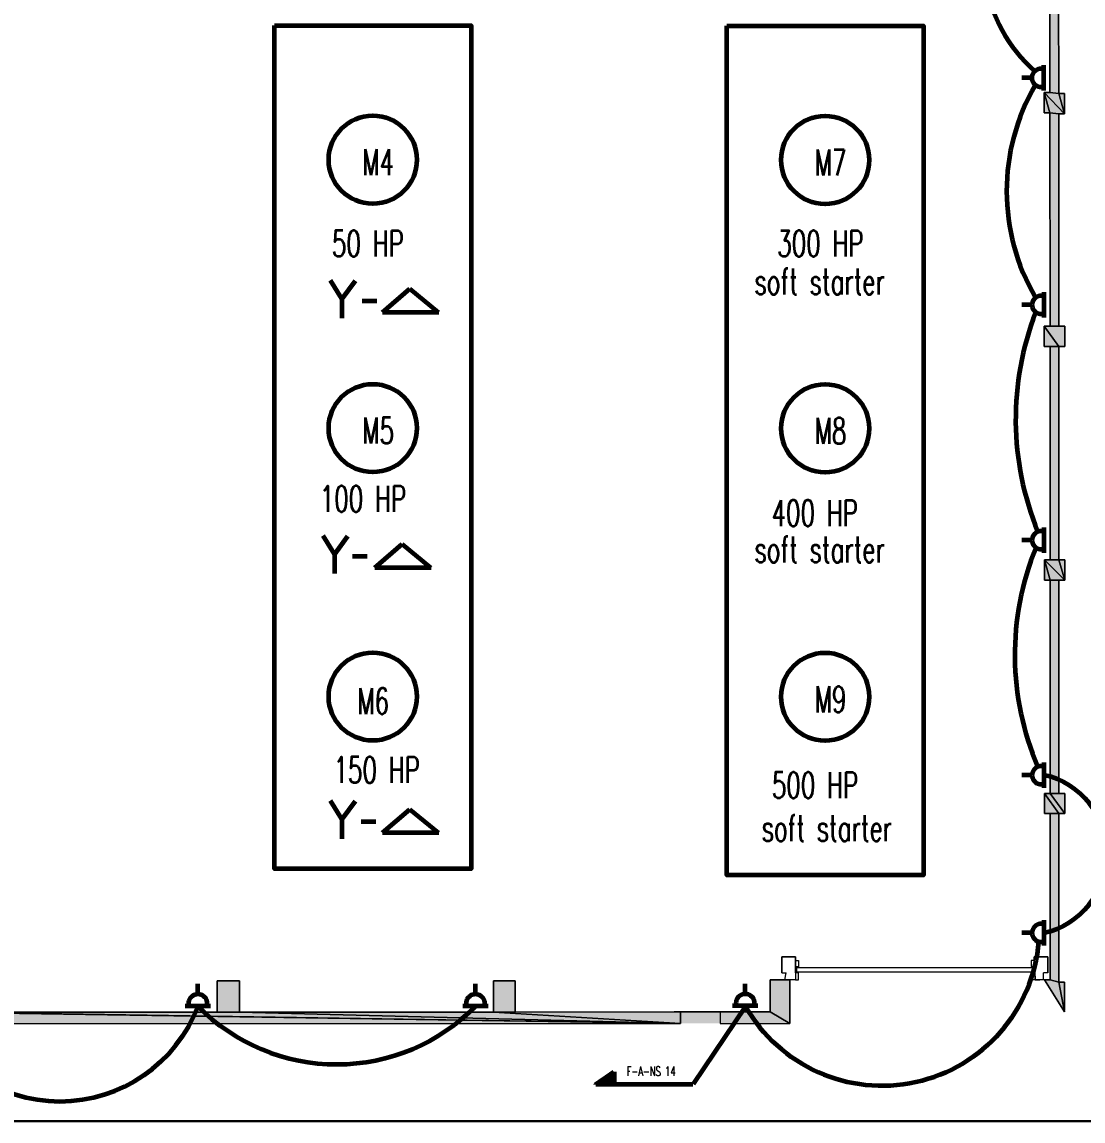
# Model space of a CAD drawing. Extents: x 96344 to 218910, y 99815 to 249769.
# Drawn here: x 111768 to 134890, y 99939 to 123887 of the extents above; entities that cross this region are included whole.
import ezdxf

# ---------------------------------------------------------------- set-up
doc = ezdxf.new("R2010")
doc.units = 0
doc.header["$LTSCALE"] = 25
doc.header["$MEASUREMENT"] = 0
for name, color, linetype, lineweight in [('frame', 170, 'Continuous', 30), ('sockets', 1, 'Continuous', 60), ('wiring', 3, 'Continuous', 60), ('www.cadblocksfree.com', 7, 'Continuous', 9)]:
    doc.layers.add(name, color=color, linetype=linetype, lineweight=lineweight)
doc.layers.add('TEXT', color=3, linetype='Continuous')
doc.styles.add('ROMDIM', font='romans.shx', dxfattribs={"width": 0.65})

# ---------------------------------------------------------------- blocks, each defined once
blk = doc.blocks.new('E-S03')
at = {"layer": 'sockets', "color": 4, "linetype": 'Continuous'}
blk.add_line((0, 304), (0, 484), dxfattribs=at)
at = {"layer": 'sockets', "color": 0, "linetype": 'Continuous'}
blk.add_line((-225, 88), (225, 88), dxfattribs=at)
blk.add_arc((0, 144), 160, 339.5371, 200.4629, dxfattribs=at)
blk = doc.blocks.new('power switch')
at = {"layer": 'sockets', "xscale": 1.225727712499896, "yscale": 1.22572771995423, "zscale": 1.225727718463246, "rotation": 270}
blk.add_blockref('E-S03', (104739, 126550), dxfattribs=at)

msp = doc.modelspace()

# ---------------------------------------------------------------- hatches: boundary and pattern name
at = {"layer": 'wiring'}
h = msp.add_hatch(dxfattribs=at)
h.set_pattern_fill('ANSI32', color=256, scale=0.3)
h.set_pattern_definition([(45, (88378.30208, 64423.30654), (-0.07954951288, 0.07954951288), []), (45, (88378.35511, 64423.30654), (-0.07954951288, 0.07954951288), [])])
h.paths.add_polyline_path([(124669, 101010), (124270, 100737), (124669, 100737)])

# ---------------------------------------------------------------- linework, layer by layer
at = {"layer": 'frame'}
msp.add_line((154441, 99939), (96344, 99939), dxfattribs=at)
at = {"layer": 'wiring'}
for p, q in [((127534, 102432), (126391, 100744)), ((124270, 100737), (124669, 101010)), ((124673, 101013), (124673, 100740)), ((126388, 100737), (124270, 100737))]:
    msp.add_line(p, q, dxfattribs=at)
for centre, radius, start, end in [((135936, 125237), 3201, 148.2858, 229.113), ((137814, 120200), 4588, 149.7118, 210.377), ((139858, 115228), 6436, 158.7326, 202.3609), ((139539, 110093), 6136, 157.5987, 203.3894), ((133651, 105759), 1764, 282.6469, 77.0901), ((130511, 104143), 3432, 209.66, 355.142), ((112597, 103588), 3220, 200.7783, 339.1138), ((118628, 105421), 4246, 224.5501, 315.6171)]:
    msp.add_arc(centre, radius, start, end, dxfattribs=at)
at = {"layer": 'www.cadblocksfree.com', "lineweight": 9}
for p, q in [((134169, 125749), (134170, 122347)), ((134170, 122347), (134169, 125749)), ((134360, 122327), (134359, 125749)), ((134359, 125749), (134360, 122327)), ((134170, 122347), (134045, 122347)), ((134045, 122347), (134490, 121887)), ((134490, 121887), (134045, 122347)), ((134045, 122347), (134170, 121907)), ((134170, 121907), (134045, 122347)), ((134045, 122347), (134045, 121907)), ((134045, 121907), (134045, 122347)), ((134045, 122347), (134170, 122347)), ((134170, 122347), (134360, 122327)), ((134360, 122327), (134170, 122347)), ((134490, 121887), (134360, 122327)), ((134360, 122327), (134490, 121887)), ((134490, 122327), (134360, 122327)), ((134360, 122327), (134490, 122327)), ((134490, 121887), (134490, 122327)), ((134490, 122327), (134490, 121887)), ((134045, 121907), (134170, 121907)), ((134170, 121907), (134045, 121907)), ((134360, 121887), (134170, 121907)), ((134170, 121907), (134171, 117257)), ((134170, 121907), (134360, 121887)), ((134171, 117257), (134170, 121907)), ((134361, 117257), (134360, 121887)), ((134360, 121887), (134490, 121887)), ((134490, 121887), (134360, 121887)), ((134360, 121887), (134361, 117257)), ((134491, 117257), (134046, 117257)), ((134046, 117257), (134362, 116817)), ((134046, 117257), (134491, 117257)), ((134171, 117257), (134046, 117257)), ((134046, 117257), (134047, 116817)), ((134362, 116817), (134046, 117257)), ((134047, 116817), (134046, 117257)), ((134046, 117257), (134171, 117257)), ((134361, 117257), (134171, 117257)), ((134171, 117257), (134361, 117257)), ((134491, 117257), (134361, 117257)), ((134361, 117257), (134491, 117257)), ((134492, 116817), (134491, 117257)), ((134491, 117257), (134492, 116817)), ((134047, 116817), (134172, 116817)), ((134172, 116817), (134047, 116817)), ((134362, 116817), (134172, 116817)), ((134172, 116817), (134173, 112167)), ((134172, 116817), (134362, 116817)), ((134173, 112167), (134172, 116817)), ((134362, 116817), (134492, 116817)), ((134363, 112167), (134362, 116817)), ((134492, 116817), (134362, 116817)), ((134362, 116817), (134363, 112167)), ((134173, 112167), (134048, 112167)), ((134048, 112167), (134493, 111727)), ((134493, 111727), (134048, 112167)), ((134048, 112167), (134173, 111727)), ((134173, 111727), (134048, 112167)), ((134048, 112167), (134048, 111727)), ((134048, 111727), (134048, 112167)), ((134048, 112167), (134173, 112167)), ((134173, 112167), (134363, 112167)), ((134363, 112167), (134173, 112167)), ((134493, 111727), (134363, 112167)), ((134363, 112167), (134493, 111727)), ((134493, 112167), (134363, 112167)), ((134363, 112167), (134493, 112167)), ((134493, 111727), (134493, 112167)), ((134493, 112167), (134493, 111727)), ((134048, 111727), (134173, 111727)), ((134173, 111727), (134048, 111727)), ((134363, 111727), (134173, 111727)), ((134173, 111727), (134174, 107077)), ((134173, 111727), (134363, 111727)), ((134174, 107077), (134173, 111727)), ((134364, 107077), (134363, 111727)), ((134363, 111727), (134493, 111727)), ((134493, 111727), (134363, 111727)), ((134363, 111727), (134364, 107077)), ((134049, 107077), (134049, 106637)), ((134364, 106637), (134049, 107077)), ((134049, 107077), (134364, 106637)), ((134174, 107077), (134049, 107077)), ((134049, 106637), (134049, 107077)), ((134049, 107077), (134174, 107077)), ((134364, 107077), (134174, 107077)), ((134174, 107077), (134494, 106637)), ((134174, 107077), (134364, 107077)), ((134494, 106637), (134174, 107077)), ((134494, 107077), (134364, 107077)), ((134364, 107077), (134494, 107077)), ((134494, 106637), (134494, 107077)), ((134494, 107077), (134494, 106637)), ((134049, 106637), (134174, 106637)), ((134174, 106637), (134049, 106637)), ((134364, 106637), (134174, 106637)), ((134174, 106637), (134175, 103017)), ((134174, 106637), (134364, 106637)), ((134175, 103017), (134174, 106637)), ((134365, 102967), (134364, 106637)), ((134364, 106637), (134494, 106637)), ((134494, 106637), (134364, 106637)), ((134364, 106637), (134365, 102967)), ((128325, 103165), (128325, 103515)), ((128325, 103515), (128625, 103515)), ((128625, 103515), (128625, 103015)), ((128625, 103515), (128625, 103435)), ((133850, 103017), (133825, 103517)), ((133825, 103517), (134125, 103517)), ((134125, 103517), (133825, 103517)), ((133825, 103517), (133850, 103017)), ((133825, 103517), (133825, 103437)), ((134125, 103167), (134125, 103517)), ((128625, 103435), (128693, 103435)), ((128693, 103302), (128625, 103302)), ((128625, 103302), (128625, 103165)), ((128625, 103296), (128625, 103165)), ((128693, 103435), (128693, 103302)), ((133825, 103437), (133757, 103437)), ((133757, 103437), (133757, 103304)), ((133757, 103304), (133825, 103304)), ((133825, 103304), (133825, 103167)), ((133825, 103297), (133825, 103167)), ((116505, 102992), (116025, 102992)), ((116025, 102992), (116025, 102312)), ((116025, 102312), (116025, 102992)), ((116025, 102992), (116505, 102992)), ((116505, 102312), (116505, 102992)), ((116505, 102992), (116505, 102312)), ((122515, 102994), (122045, 102994)), ((122045, 102994), (122045, 102314)), ((122045, 102314), (122045, 102994)), ((122045, 102994), (122515, 102994)), ((122515, 102314), (122515, 102994)), ((122515, 102994), (122515, 102314)), ((128500, 103015), (128075, 103015)), ((128075, 103015), (128075, 102315)), ((128075, 102315), (128075, 103015)), ((128075, 103015), (128500, 103015)), ((128395, 103015), (128420, 103165)), ((128500, 102065), (128500, 103015)), ((128625, 103015), (128500, 103015)), ((128500, 103015), (128500, 102065)), ((128693, 103165), (128625, 103165)), ((128625, 103015), (128693, 103015)), ((128693, 103015), (128693, 103165)), ((133757, 103017), (133757, 103167)), ((133757, 103167), (133825, 103167)), ((133850, 103017), (133757, 103017)), ((134050, 103017), (133850, 103017)), ((133850, 103017), (133950, 103017)), ((134030, 103017), (134030, 103167)), ((134175, 103017), (134050, 103017)), ((134050, 103017), (134485, 102317)), ((134485, 102317), (134050, 103017)), ((134050, 103017), (134175, 103017)), ((134175, 103017), (134365, 102967)), ((134365, 102967), (134175, 103017)), ((134485, 102317), (134365, 102967)), ((134365, 102967), (134485, 102317)), ((134485, 102967), (134365, 102967)), ((134365, 102967), (134485, 102967)), ((134485, 102317), (134485, 102967)), ((134485, 102967), (134485, 102347)), ((116025, 102312), (110505, 102311)), ((110505, 102311), (116025, 102312)), ((116505, 102312), (116025, 102312)), ((116025, 102312), (116505, 102312)), ((122045, 102314), (116505, 102312)), ((116505, 102312), (122045, 102314)), ((126115, 102065), (116505, 102312)), ((116505, 102312), (126115, 102065)), ((122045, 102314), (122515, 102314)), ((122515, 102314), (122045, 102314)), ((122045, 102314), (126115, 102065)), ((126115, 102065), (122045, 102314)), ((126115, 102315), (122515, 102314)), ((122515, 102314), (126115, 102315)), ((127069, 102315), (125979, 102315)), ((125979, 102315), (127069, 102315)), ((126115, 102065), (126115, 102315)), ((126115, 102315), (126115, 102065)), ((126115, 102315), (126115, 102065)), ((126115, 102315), (126115, 102065)), ((128075, 102315), (126985, 102315)), ((126985, 102315), (126985, 102065)), ((126985, 102315), (128075, 102315)), ((126985, 102315), (126985, 102065)), ((126985, 102315), (126985, 102065)), ((128075, 102315), (128500, 102065)), ((128500, 102065), (128075, 102315)), ((126985, 102065), (128500, 102065)), ((126985, 102065), (128500, 102065))]:
    msp.add_line(p, q, dxfattribs=at)
at = {"layer": 'www.cadblocksfree.com', "lineweight": 60}
for p, q in [((118741, 117857), (118493, 118256)), ((119029, 118250), (118741, 117857)), ((119621, 117560), (120220, 118073)), ((120843, 117559), (120220, 118073)), ((118741, 117857), (118741, 117854)), ((118741, 117854), (118741, 117432)), ((119183, 117813), (119501, 117813)), ((120851, 117560), (119625, 117560)), ((118577, 112293), (118329, 112692)), ((118864, 112686), (118577, 112293)), ((119456, 111996), (120055, 112509)), ((120678, 111995), (120055, 112509)), ((118577, 112293), (118577, 112290)), ((118577, 112290), (118577, 111868)), ((118973, 112249), (119291, 112249)), ((120686, 111996), (119460, 111996)), ((118741, 106514), (118493, 106913)), ((119029, 106906), (118741, 106514)), ((119621, 106217), (120220, 106730)), ((120843, 106216), (120220, 106730)), ((118741, 106514), (118741, 106511)), ((118741, 106511), (118741, 106089)), ((119159, 106469), (119477, 106469)), ((120851, 106216), (119625, 106216))]:
    msp.add_line(p, q, dxfattribs=at)
at = {"layer": 'www.cadblocksfree.com', "color": 9, "lineweight": 9}
for p, q in [((110035, 102311), (126115, 102065)), ((126115, 102065), (110035, 102311)), ((126115, 102065), (110505, 102311)), ((110505, 102311), (126115, 102065)), ((105620, 102059), (126115, 102065))]:
    msp.add_line(p, q, dxfattribs=at)
at = {"layer": 'www.cadblocksfree.com', "color": 4, "lineweight": 9}
msp.add_line((105620, 102059), (126115, 102065), dxfattribs=at)
at = {"layer": 'www.cadblocksfree.com', "lineweight": 60}
for points in [[(117269, 123810), (121556, 123810), (121556, 105431), (117269, 105431)], [(127128, 123805), (131415, 123805), (131415, 105299), (127128, 105299)]]:
    msp.add_lwpolyline(points, close=True, dxfattribs=at)
at = {"layer": 'www.cadblocksfree.com', "lineweight": 9}
for points in [[(128625, 103165), (128625, 103515), (128325, 103515), (128325, 103165), (128420, 103165)], [(133825, 103167), (133825, 103517), (134125, 103517), (134125, 103167), (134030, 103167)]]:
    msp.add_lwpolyline(points, dxfattribs=at)
msp.add_lwpolyline([(133807, 103279), (128644, 103277), (128644, 103188), (133807, 103189)], close=True, dxfattribs=at)
at = {"layer": 'www.cadblocksfree.com', "lineweight": 60}
for centre in [(119413, 120886), (129271, 120880), (119413, 115037), (129271, 115032), (119413, 109189), (129271, 109183)]:
    msp.add_circle(centre, 960, dxfattribs=at)
at = {"layer": 'www.cadblocksfree.com', "lineweight": 9}
for points in [[(134360, 122327), (134359, 125749), (134170, 122347), (134169, 125749)], [(134360, 122327), (134170, 122347), (134490, 121887), (134045, 122347)], [(134170, 121907), (134360, 121887), (134045, 122347), (134490, 121887)], [(134170, 121907), (134045, 122347), (134045, 121907)], [(134360, 122327), (134490, 121887), (134490, 122327)], [(134171, 117257), (134361, 117257), (134170, 121907), (134360, 121887)], [(134362, 116817), (134492, 116817), (134046, 117257), (134491, 117257)], [(134171, 117257), (134046, 117257), (134361, 117257), (134491, 117257)], [(134046, 117257), (134047, 116817), (134362, 116817), (134172, 116817)], [(134363, 112167), (134362, 116817), (134173, 112167), (134172, 116817)], [(134363, 112167), (134173, 112167), (134493, 111727), (134048, 112167)], [(134173, 111727), (134363, 111727), (134048, 112167), (134493, 111727)], [(134173, 111727), (134048, 112167), (134048, 111727)], [(134363, 112167), (134493, 111727), (134493, 112167)], [(134174, 107077), (134364, 107077), (134173, 111727), (134363, 111727)], [(134049, 107077), (134049, 106637), (134364, 106637), (134174, 106637)], [(134049, 107077), (134364, 106637), (134174, 107077), (134494, 106637)], [(134494, 106637), (134494, 107077), (134174, 107077), (134364, 107077)], [(134365, 102967), (134364, 106637), (134175, 103017), (134174, 106637)], [(116025, 102312), (116505, 102312), (116025, 102992), (116505, 102992)], [(122515, 102314), (122515, 102994), (122045, 102314), (122045, 102994)], [(128500, 102065), (128500, 103015), (128075, 102315), (128075, 103015)], [(134365, 102967), (134175, 103017), (134485, 102317), (134050, 103017)], [(134365, 102967), (134485, 102317), (134485, 102967)], [(116505, 102312), (126115, 102065), (122045, 102314)], [(122515, 102314), (122045, 102314), (126115, 102315), (126115, 102065)], [(127125, 102065), (127069, 102315), (125979, 102065), (125979, 102315)], [(128500, 102065), (128075, 102315), (126985, 102065), (126985, 102315)]]:
    msp.add_solid(points, dxfattribs=at)
at = {"layer": 'www.cadblocksfree.com', "color": 9, "lineweight": 9}
for points in [[(110035, 102311), (126115, 102065), (110035, 103001), (110505, 102311)], [(105620, 102309), (105620, 102059), (110035, 102311), (126115, 102065)], [(110505, 102311), (126115, 102065), (116025, 102312), (116505, 102312)]]:
    msp.add_solid(points, dxfattribs=at)

# ---------------------------------------------------------------- block references
at = {"layer": 'sockets', "rotation": 180.0000000000004}
for p in [(238886, 249220), (238888, 244273), (238889, 239146), (238890, 234024), (238890, 230588)]:
    msp.add_blockref('power switch', p, dxfattribs=at)
at = {"layer": 'sockets', "xscale": -1, "rotation": 270.0000000002287}
for p in [(-10948, -2404), (-4900, -2404), (980, -2401)]:
    msp.add_blockref('power switch', p, dxfattribs=at)

# ---------------------------------------------------------------- texts
at = {"layer": 'TEXT', "color": 2, "attachment_point": 1, "style": 'ROMDIM'}
for s, width, insert, char_height in [('M4', 629.05, (119181, 121114), 566.9), ('M7', 629.05, (129039, 121108), 566.9), ('50 HP', 3988.43, (118522, 119343), 566.9), ('300 HP', 3988.43, (128227, 119343), 566.9), ('soft starter ', 3988.43, (127730, 118515), 566.9), ('M5', 629.05, (119181, 115266), 566.9), ('M8', 629.05, (129039, 115260), 566.9), ('100 HP', 3988.43, (118257, 113781), 566.9), ('400 HP', 3988.43, (128103, 113471), 566.9), ('soft starter ', 3988.43, (127730, 112678), 566.9), ('M6', 629.05, (119075, 109374), 566.9), ('M9', 629.05, (129039, 109411), 566.9), ('150 HP', 3988.43, (118556, 107872), 566.9), ('500 HP', 3988.43, (128109, 107541), 566.9), ('soft starter ', 3988.43, (127886, 106606), 566.9), ('F-A-NS 14', 1342.56, (124945, 101127), 205.6)]:
    msp.add_mtext_dynamic_manual_height_columns(s, width=width, gutter_width=25, heights=[0], dxfattribs=dict(at, insert=insert, char_height=char_height))

doc.saveas('drawing.dxf')
